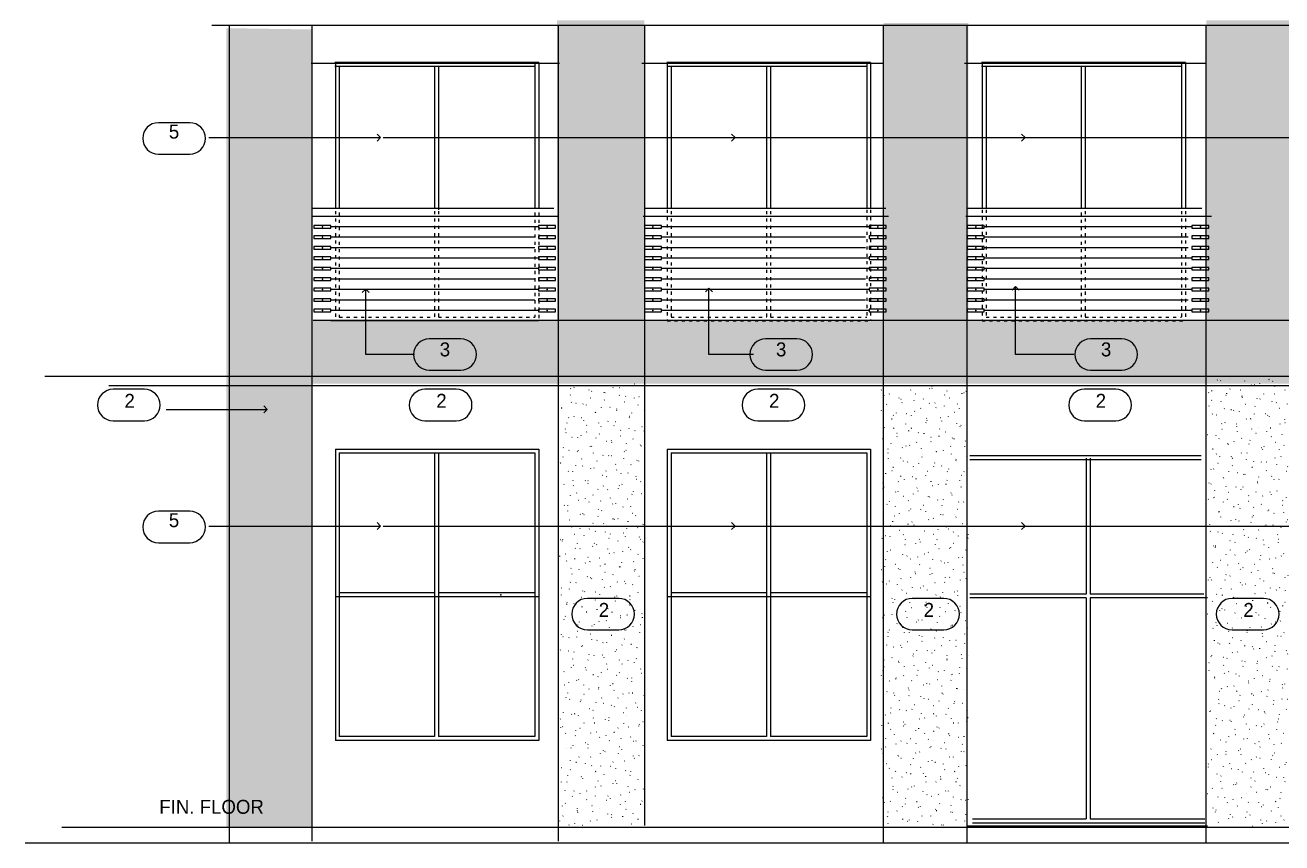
# Model space of a CAD drawing. Extents: x -92740 to -63661, y -15771 to -4391.
# Drawn here: x -84539 to -84027, y -13268 to -12935 of the extents above; entities that cross this region are included whole.
import ezdxf
from ezdxf.enums import TextEntityAlignment as Align

# ---------------------------------------------------------------- set-up
doc = ezdxf.new("R2010")
doc.units = 0
doc.header["$MEASUREMENT"] = 0
doc.linetypes.add('Dashed', pattern=[1, 0.3, -0.4, 0.3])
for name, color, linetype in [('B1NOTES', 2, 'Continuous'), ('ELEVATIONS', 7, 'Continuous'), ('STUCCO', 4, 'Continuous')]:
    doc.layers.add(name, color=color, linetype=linetype)
doc.styles.add('DCADTXTSTYLE1', font='AVG_TP')
pattern_1 = [(20, (0, 0), (-2.1376259, 5.8730789), [-6.09375015, 0.15625]), (55, (0, 0), (-5.11970028, 3.58485273), [-6.09375015, 0.15625]), (80, (0, 0), (-6.15504846, 1.0853011), [-6.09375015, 0.15625])]

msp = doc.modelspace()

# ---------------------------------------------------------------- hatches: boundary and pattern name
at = {"layer": 'STUCCO', "linetype": 'Continuous', "ltscale": 12.78}
h = msp.add_hatch(dxfattribs=at)
h.set_pattern_fill('cement', color=9, scale=1.5625, style=0, pattern_type=2)
h.set_pattern_definition(pattern_1)
h.paths.add_polyline_path([(-84456.9, -12936.3), (-84456.9, -13261.66), (-84421.75, -13261.66), (-84421.75, -13081.14), (-83898.84, -13081.14), (-83898.84, -13261.13), (-83867.95, -13261.13), (-83867.95, -12935.77), (-83898.84, -12935.77), (-83898.84, -13055.58), (-84023.44, -13055.58), (-84023.44, -12933.11), (-84057.52, -12933.11), (-84057.52, -13055.58), (-84154.44, -13055.58), (-84154.44, -12934.17), (-84189.05, -12934.17), (-84189.05, -13055.58), (-84286.5, -13055.58), (-84286.5, -12933.11), (-84322.18, -12933.11), (-84322.18, -13055.05), (-84421.75, -13055.05), (-84421.75, -12936.83)], flags=0)
h = msp.add_hatch(dxfattribs=at)
h.set_pattern_fill('cement', color=9, scale=1.5625, style=0, pattern_type=2)
h.set_pattern_definition(pattern_1)
h.paths.add_polyline_path([(-84056.99, -13079.01), (-84056.99, -13261.66), (-84023.98, -13261.66), (-84023.98, -13079.01)], flags=0)
h = msp.add_hatch(dxfattribs=at)
h.set_pattern_fill('cement', color=9, scale=1.5625, style=0, pattern_type=2)
h.set_pattern_definition(pattern_1)
h.paths.add_polyline_path([(-84321.11, -13081.67), (-84321.11, -13261.13), (-84286.5, -13261.13), (-84286.5, -13081.14)], flags=0)
h = msp.add_hatch(dxfattribs=at)
h.set_pattern_fill('cement', color=9, scale=1.5625, style=0, pattern_type=2)
h.set_pattern_definition(pattern_1)
h.paths.add_polyline_path([(-84190.12, -13081.67), (-84190.12, -13261.13), (-84154.44, -13261.13), (-84154.44, -13081.67)], flags=0)

# ---------------------------------------------------------------- linework, layer by layer
at = {"layer": 'B1NOTES', "color": 1, "linetype": 'Continuous', "ltscale": 12.78}
for p, q in [((-84471.81, -12974.82), (-84484.59, -12974.82)), ((-84465.42, -12981.21), (-84465.42, -12981.21)), ((-84484.59, -12987.6), (-84471.81, -12987.6)), ((-84361.4, -13062.86), (-84374.18, -13062.86)), ((-84224.37, -13062.86), (-84237.15, -13062.86)), ((-84091.96, -13062.86), (-84104.74, -13062.86)), ((-84355.01, -13069.25), (-84355.01, -13069.25)), ((-84217.98, -13069.25), (-84217.98, -13069.25)), ((-84085.57, -13069.25), (-84085.57, -13069.25)), ((-84374.18, -13075.64), (-84361.4, -13075.64)), ((-84237.15, -13075.64), (-84224.37, -13075.64)), ((-84104.74, -13075.64), (-84091.96, -13075.64)), ((-84490.27, -13083.45), (-84503.05, -13083.45)), ((-84363.18, -13083.45), (-84375.96, -13083.45)), ((-84227.57, -13083.45), (-84240.35, -13083.45)), ((-84094.44, -13083.45), (-84107.22, -13083.45)), ((-84483.88, -13089.84), (-84483.88, -13089.84)), ((-84356.79, -13089.84), (-84356.79, -13089.84)), ((-84221.18, -13089.84), (-84221.18, -13089.84)), ((-84088.05, -13089.84), (-84088.05, -13089.84)), ((-84503.05, -13096.23), (-84490.27, -13096.23)), ((-84375.96, -13096.23), (-84363.18, -13096.23)), ((-84240.35, -13096.23), (-84227.57, -13096.23)), ((-84107.22, -13096.23), (-84094.44, -13096.23)), ((-84471.81, -13133.15), (-84484.59, -13133.15)), ((-84465.42, -13139.54), (-84465.42, -13139.54)), ((-84484.59, -13145.93), (-84471.81, -13145.93)), ((-84296.97, -13168.65), (-84309.75, -13168.65)), ((-84164.56, -13168.65), (-84177.34, -13168.65)), ((-84034.27, -13168.65), (-84047.05, -13168.65)), ((-84290.58, -13175.04), (-84290.58, -13175.04)), ((-84158.17, -13175.04), (-84158.17, -13175.04)), ((-84027.88, -13175.04), (-84027.88, -13175.04)), ((-84309.75, -13181.43), (-84296.97, -13181.43)), ((-84177.34, -13181.43), (-84164.56, -13181.43)), ((-84047.05, -13181.43), (-84034.27, -13181.43))]:
    msp.add_line(p, q, dxfattribs=at)
for centre, start, end in [((-84484.59, -12981.21), 90, 180), ((-84471.81, -12981.21), 0, 90), ((-84484.59, -12981.21), 180, 270), ((-84471.81, -12981.21), 270, 360), ((-84374.18, -13069.25), 90, 180), ((-84361.4, -13069.25), 0, 90), ((-84237.15, -13069.25), 90, 180), ((-84224.37, -13069.25), 0, 90), ((-84104.74, -13069.25), 90, 180), ((-84091.96, -13069.25), 0, 90), ((-84374.18, -13069.25), 180, 270), ((-84361.4, -13069.25), 270, 360), ((-84237.15, -13069.25), 180, 270), ((-84224.37, -13069.25), 270, 360), ((-84104.74, -13069.25), 180, 270), ((-84091.96, -13069.25), 270, 360), ((-84503.05, -13089.84), 90, 180), ((-84490.27, -13089.84), 0, 90), ((-84375.96, -13089.84), 90, 180), ((-84363.18, -13089.84), 0, 90), ((-84240.35, -13089.84), 90, 180), ((-84227.57, -13089.84), 0, 90), ((-84107.22, -13089.84), 90, 180), ((-84094.44, -13089.84), 0, 90), ((-84503.05, -13089.84), 180, 270), ((-84490.27, -13089.84), 270, 360), ((-84375.96, -13089.84), 180, 270), ((-84363.18, -13089.84), 270, 360), ((-84240.35, -13089.84), 180, 270), ((-84227.57, -13089.84), 270, 360), ((-84107.22, -13089.84), 180, 270), ((-84094.44, -13089.84), 270, 360), ((-84484.59, -13139.54), 90, 180), ((-84471.81, -13139.54), 0, 90), ((-84484.59, -13139.54), 180, 270), ((-84471.81, -13139.54), 270, 360), ((-84309.75, -13175.04), 90, 180), ((-84296.97, -13175.04), 0, 90), ((-84177.34, -13175.04), 90, 180), ((-84164.56, -13175.04), 0, 90), ((-84047.05, -13175.04), 90, 180), ((-84034.27, -13175.04), 0, 90), ((-84309.75, -13175.04), 180, 270), ((-84296.97, -13175.04), 270, 360), ((-84177.34, -13175.04), 180, 270), ((-84164.56, -13175.04), 270, 360), ((-84047.05, -13175.04), 180, 270), ((-84034.27, -13175.04), 270, 360)]:
    msp.add_arc(centre, 6.39, start, end, dxfattribs=at)
at = {"layer": 'ELEVATIONS', "color": 1, "linetype": 'Continuous', "ltscale": 12.78}
for p, q in [((-83683.58, -12935.15), (-84462.82, -12935.15)), ((-84455.79, -12935.15), (-84455.79, -13268.05)), ((-84422.1, -12935.37), (-84422.1, -13267.52)), ((-84321.71, -12935.37), (-84321.71, -13267.52)), ((-84286.53, -12935.24), (-84286.53, -13261.13)), ((-84189.05, -13268.25), (-84189.05, -12935.24)), ((-84154.97, -13268.25), (-84154.97, -12935.24)), ((-84057.52, -13268.25), (-84057.52, -12935.24)), ((-84321.11, -12950.68), (-84422.29, -12950.68)), ((-84189.05, -12950.68), (-84287.56, -12950.68)), ((-84057.52, -12950.68), (-84156.04, -12950.68)), ((-84321.71, -13012.98), (-84421.75, -13012.98)), ((-84323.44, -13009.79), (-84421.73, -13009.79)), ((-84186.98, -13012.98), (-84287.03, -13012.98)), ((-84188.18, -13009.79), (-84286.53, -13009.79)), ((-84055.46, -13012.98), (-84155.5, -13012.98)), ((-84059.32, -13009.79), (-84154.97, -13009.79)), ((-84421.45, -13055.25), (-84321.71, -13055.25)), ((-84286.53, -13055.25), (-84259.87, -13055.25)), ((-84211.64, -13055.25), (-84189.05, -13055.25)), ((-84154.97, -13055.25), (-84057.52, -13055.25)), ((-84059.88, -13055.25), (-84057.52, -13055.25)), ((-84154.97, -13261.32), (-84056.98, -13261.32)), ((-84538.9, -13268.25), (-82927.56, -13268.25)), ((-84444.12, -13268.25), (-82832.77, -13268.25))]:
    msp.add_line(p, q, dxfattribs=at)
at = {"layer": 'ELEVATIONS', "color": 5, "linetype": 'Continuous', "ltscale": 12.78}
for p, q in [((-84329.59, -12950.3), (-84412.7, -12950.3)), ((-84331.19, -12951.89), (-84412.7, -12951.89)), ((-84412.48, -12950.3), (-84412.48, -13009.79)), ((-84410.89, -12951.89), (-84410.89, -13009.79)), ((-84372.05, -12951.89), (-84372.05, -13009.79)), ((-84370.46, -12951.89), (-84370.46, -13010.32)), ((-84331.19, -12950.3), (-84331.19, -13009.79)), ((-84329.59, -12950.3), (-84329.59, -13009.79)), ((-84194.34, -12950.3), (-84277.45, -12950.3)), ((-84195.94, -12951.89), (-84277.45, -12951.89)), ((-84277.23, -12950.3), (-84277.23, -13009.79)), ((-84275.63, -12951.89), (-84275.63, -13009.79)), ((-84236.8, -12951.89), (-84236.8, -13009.79)), ((-84235.2, -12951.89), (-84235.2, -13009.79)), ((-84195.94, -12950.3), (-84195.94, -13009.79)), ((-84194.34, -12950.3), (-84194.34, -13009.79)), ((-84066.01, -12950.3), (-84149.11, -12950.3)), ((-84067.6, -12951.89), (-84149.11, -12951.89)), ((-84148.9, -12950.3), (-84148.9, -13009.79)), ((-84147.3, -12951.89), (-84147.3, -13009.79)), ((-84108.47, -12951.89), (-84108.47, -13009.79)), ((-84106.87, -12951.89), (-84106.87, -13009.79)), ((-84067.6, -12950.3), (-84067.6, -13009.79)), ((-84066.01, -12950.3), (-84066.01, -13009.79)), ((-84412.48, -13107.77), (-84412.48, -13226.51)), ((-84412.48, -13107.77), (-84329.59, -13107.77)), ((-84410.89, -13109.36), (-84410.89, -13224.92)), ((-84410.89, -13109.36), (-84331.19, -13109.36)), ((-84372.05, -13109.36), (-84372.05, -13224.92)), ((-84370.46, -13109.36), (-84370.46, -13224.92)), ((-84331.19, -13109.36), (-84331.19, -13224.92)), ((-84329.59, -13107.77), (-84329.59, -13226.51)), ((-84277.23, -13107.77), (-84277.23, -13226.51)), ((-84277.23, -13107.77), (-84194.34, -13107.77)), ((-84275.63, -13109.36), (-84275.63, -13224.92)), ((-84275.63, -13109.36), (-84195.94, -13109.36)), ((-84236.8, -13109.36), (-84236.8, -13224.92)), ((-84235.2, -13109.36), (-84235.2, -13224.92)), ((-84195.94, -13109.36), (-84195.94, -13224.92)), ((-84194.34, -13107.77), (-84194.34, -13226.51)), ((-84153.91, -13110.43), (-84059.65, -13110.43)), ((-84106.51, -13111.49), (-84106.51, -13166.87)), ((-84104.92, -13111.49), (-84104.92, -13166.87)), ((-84153.91, -13112.03), (-84059.65, -13112.03)), ((-84329.59, -13167.94), (-84412.48, -13167.94)), ((-84372.05, -13166.34), (-84410.89, -13166.34)), ((-84331.19, -13166.34), (-84370.46, -13166.34)), ((-84194.34, -13167.94), (-84277.23, -13167.94)), ((-84236.8, -13166.34), (-84275.63, -13166.34)), ((-84195.94, -13166.34), (-84235.2, -13166.34)), ((-84106.51, -13166.87), (-84153.91, -13166.87)), ((-84058.59, -13166.87), (-84104.92, -13166.87)), ((-84106.51, -13168.47), (-84153.91, -13168.47)), ((-84106.51, -13168.47), (-84106.51, -13258.46)), ((-84104.92, -13168.47), (-84104.92, -13258.46)), ((-84056.99, -13168.47), (-84104.92, -13168.47)), ((-84329.59, -13226.51), (-84412.48, -13226.51)), ((-84372.05, -13224.92), (-84410.89, -13224.92)), ((-84331.19, -13224.92), (-84370.46, -13224.92)), ((-84194.34, -13226.51), (-84277.23, -13226.51)), ((-84236.8, -13224.92), (-84275.63, -13224.92)), ((-84195.94, -13224.92), (-84235.2, -13224.92)), ((-84152.84, -13258.46), (-84106.51, -13258.46)), ((-84152.84, -13260.06), (-84058.06, -13260.06)), ((-84104.92, -13258.46), (-84058.06, -13258.46))]:
    msp.add_line(p, q, dxfattribs=at)
at = {"layer": 'ELEVATIONS', "color": 2, "linetype": 'Continuous', "ltscale": 8.52}
for p, q in [((-84464, -12980.85), (-84394.06, -12980.85)), ((-84393, -12980.85), (-84249.58, -12980.85)), ((-84251.71, -12980.85), (-84131.36, -12980.85)), ((-84132.43, -12980.85), (-84006.76, -12980.85)), ((-84400.1, -13069.25), (-84400.1, -13042.62)), ((-84260.23, -13069.25), (-84260.23, -13042.27)), ((-84135.27, -13069.25), (-84135.27, -13041.56)), ((-84380.22, -13069.25), (-84400.1, -13069.25)), ((-84242.12, -13069.25), (-84260.23, -13069.25)), ((-84111.48, -13069.25), (-84135.27, -13069.25)), ((-84481.39, -13091.61), (-84440.21, -13091.61)), ((-84464, -13139.18), (-84394.06, -13139.18)), ((-84393, -13139.18), (-84249.58, -13139.18)), ((-84251.71, -13139.18), (-84131.36, -13139.18)), ((-84132.43, -13139.18), (-84006.76, -13139.18))]:
    msp.add_line(p, q, dxfattribs=at)
at = {"layer": 'ELEVATIONS', "color": 1, "linetype": 'Continuous', "ltscale": 8.52}
for p, q in [((-84394.06, -12980.85), (-84395.48, -12979.43)), ((-84394.06, -12980.85), (-84395.48, -12982.27)), ((-84249.58, -12980.85), (-84251, -12979.43)), ((-84249.58, -12980.85), (-84251, -12982.27)), ((-84131.36, -12980.85), (-84132.78, -12979.43)), ((-84131.36, -12980.85), (-84132.78, -12982.27)), ((-84400.1, -13042.62), (-84401.52, -13044.04)), ((-84400.1, -13042.62), (-84398.68, -13044.04)), ((-84260.23, -13042.27), (-84261.65, -13043.69)), ((-84260.23, -13042.27), (-84258.81, -13043.69)), ((-84135.27, -13041.56), (-84136.69, -13042.98)), ((-84135.27, -13041.56), (-84133.85, -13042.98)), ((-84440.21, -13091.61), (-84441.63, -13090.19)), ((-84440.21, -13091.61), (-84441.63, -13093.03)), ((-84394.06, -13139.18), (-84395.48, -13137.76)), ((-84394.06, -13139.18), (-84395.48, -13140.6)), ((-84249.58, -13139.18), (-84251, -13137.76)), ((-84249.58, -13139.18), (-84251, -13140.6)), ((-84131.36, -13139.18), (-84132.78, -13137.76)), ((-84131.36, -13139.18), (-84132.78, -13140.6))]:
    msp.add_line(p, q, dxfattribs=at)
at = {"layer": 'ELEVATIONS', "color": 9, "linetype": 'Dashed', "ltscale": 4.26}
for p, q in [((-84412.48, -13010.85), (-84412.48, -13055.58)), ((-84410.89, -13011.38), (-84410.89, -13053.98)), ((-84372.05, -13010.85), (-84372.05, -13053.98)), ((-84370.46, -13010.85), (-84370.46, -13053.98)), ((-84331.19, -13011.38), (-84331.19, -13053.98)), ((-84329.59, -13011.38), (-84329.59, -13055.58)), ((-84277.23, -13010.32), (-84277.23, -13055.58)), ((-84275.63, -13010.85), (-84275.63, -13053.98)), ((-84236.8, -13010.85), (-84236.8, -13053.98)), ((-84235.2, -13010.85), (-84235.2, -13053.98)), ((-84195.94, -13010.32), (-84195.94, -13053.98)), ((-84194.34, -13010.32), (-84194.34, -13055.58)), ((-84148.9, -13010.32), (-84148.9, -13055.58)), ((-84147.3, -13010.32), (-84147.3, -13053.98)), ((-84108.47, -13011.38), (-84108.47, -13053.98)), ((-84106.87, -13010.85), (-84106.87, -13053.98)), ((-84067.6, -13010.85), (-84067.6, -13053.98)), ((-84066.01, -13010.85), (-84066.01, -13055.58)), ((-84410.89, -13053.98), (-84372.05, -13053.98)), ((-84370.46, -13053.98), (-84331.19, -13053.98)), ((-84275.63, -13053.98), (-84236.8, -13053.98)), ((-84235.2, -13053.98), (-84195.94, -13053.98)), ((-84147.3, -13053.98), (-84108.47, -13053.98)), ((-84106.87, -13053.98), (-84067.6, -13053.98)), ((-84277.23, -13055.58), (-84194.34, -13055.58)), ((-84148.9, -13055.58), (-84066.01, -13055.58))]:
    msp.add_line(p, q, dxfattribs=at)
at = {"layer": 'ELEVATIONS', "color": 8, "linetype": 'Continuous', "ltscale": 12.78}
for p, q in [((-84414.3, -13016.71), (-84421.22, -13016.71)), ((-84421.22, -13016.71), (-84421.22, -13017.77)), ((-84421.22, -13017.77), (-84414.3, -13017.77)), ((-84414.3, -13017.77), (-84414.3, -13016.71)), ((-84329.63, -13017.24), (-84414.3, -13017.24)), ((-84322.71, -13016.71), (-84329.63, -13016.71)), ((-84329.63, -13016.71), (-84329.63, -13017.77)), ((-84329.63, -13017.77), (-84322.71, -13017.77)), ((-84322.71, -13017.77), (-84322.71, -13016.71)), ((-84279.58, -13016.71), (-84286.5, -13016.71)), ((-84286.5, -13016.71), (-84286.5, -13017.77)), ((-84286.5, -13017.77), (-84279.58, -13017.77)), ((-84279.58, -13017.77), (-84279.58, -13016.71)), ((-84194.91, -13017.24), (-84279.58, -13017.24)), ((-84187.99, -13016.71), (-84194.91, -13016.71)), ((-84194.91, -13016.71), (-84194.91, -13017.77)), ((-84194.91, -13017.77), (-84187.99, -13017.77)), ((-84187.99, -13017.77), (-84187.99, -13016.71)), ((-84148.05, -13016.71), (-84154.97, -13016.71)), ((-84154.97, -13016.71), (-84154.97, -13017.77)), ((-84154.97, -13017.77), (-84148.05, -13017.77)), ((-84148.05, -13017.77), (-84148.05, -13016.71)), ((-84063.38, -13017.24), (-84148.05, -13017.24)), ((-84056.46, -13016.71), (-84063.38, -13016.71)), ((-84063.38, -13016.71), (-84063.38, -13017.77)), ((-84063.38, -13017.77), (-84056.46, -13017.77)), ((-84056.46, -13017.77), (-84056.46, -13016.71)), ((-84414.3, -13020.97), (-84421.22, -13020.97)), ((-84421.22, -13020.97), (-84421.22, -13022.03)), ((-84421.22, -13022.03), (-84414.3, -13022.03)), ((-84414.3, -13022.03), (-84414.3, -13020.97)), ((-84331.19, -13021.5), (-84414.3, -13021.5)), ((-84322.71, -13020.97), (-84329.63, -13020.97)), ((-84329.63, -13020.97), (-84329.63, -13022.03)), ((-84329.63, -13022.03), (-84322.71, -13022.03)), ((-84322.71, -13022.03), (-84322.71, -13020.97)), ((-84279.58, -13020.97), (-84286.5, -13020.97)), ((-84286.5, -13020.97), (-84286.5, -13022.03)), ((-84286.5, -13022.03), (-84279.58, -13022.03)), ((-84279.58, -13022.03), (-84279.58, -13020.97)), ((-84196.47, -13021.5), (-84279.58, -13021.5)), ((-84187.99, -13020.97), (-84194.91, -13020.97)), ((-84194.91, -13020.97), (-84194.91, -13022.03)), ((-84194.91, -13022.03), (-84187.99, -13022.03)), ((-84187.99, -13022.03), (-84187.99, -13020.97)), ((-84148.05, -13020.97), (-84154.97, -13020.97)), ((-84154.97, -13020.97), (-84154.97, -13022.03)), ((-84154.97, -13022.03), (-84148.05, -13022.03)), ((-84148.05, -13022.03), (-84148.05, -13020.97)), ((-84064.94, -13021.5), (-84148.05, -13021.5)), ((-84056.46, -13020.97), (-84063.38, -13020.97)), ((-84063.38, -13020.97), (-84063.38, -13022.03)), ((-84063.38, -13022.03), (-84056.46, -13022.03)), ((-84056.46, -13022.03), (-84056.46, -13020.97)), ((-84414.3, -13025.23), (-84421.22, -13025.23)), ((-84421.22, -13025.23), (-84421.22, -13026.29)), ((-84421.22, -13026.29), (-84414.3, -13026.29)), ((-84414.3, -13029.49), (-84421.22, -13029.49)), ((-84421.22, -13029.49), (-84421.22, -13030.55)), ((-84414.3, -13026.29), (-84414.3, -13025.23)), ((-84331.19, -13025.76), (-84414.3, -13025.76)), ((-84414.3, -13030.55), (-84414.3, -13029.49)), ((-84322.71, -13025.23), (-84329.63, -13025.23)), ((-84329.63, -13025.23), (-84329.63, -13026.29)), ((-84329.63, -13026.29), (-84322.71, -13026.29)), ((-84322.71, -13029.49), (-84329.63, -13029.49)), ((-84329.63, -13029.49), (-84329.63, -13030.55)), ((-84322.71, -13026.29), (-84322.71, -13025.23)), ((-84322.71, -13030.55), (-84322.71, -13029.49)), ((-84279.58, -13025.23), (-84286.5, -13025.23)), ((-84286.5, -13025.23), (-84286.5, -13026.29)), ((-84286.5, -13026.29), (-84279.58, -13026.29)), ((-84279.58, -13029.49), (-84286.5, -13029.49)), ((-84286.5, -13029.49), (-84286.5, -13030.55)), ((-84279.58, -13026.29), (-84279.58, -13025.23)), ((-84196.47, -13025.76), (-84279.58, -13025.76)), ((-84279.58, -13030.55), (-84279.58, -13029.49)), ((-84187.99, -13025.23), (-84194.91, -13025.23)), ((-84194.91, -13025.23), (-84194.91, -13026.29)), ((-84194.91, -13026.29), (-84187.99, -13026.29)), ((-84187.99, -13029.49), (-84194.91, -13029.49)), ((-84194.91, -13029.49), (-84194.91, -13030.55)), ((-84187.99, -13026.29), (-84187.99, -13025.23)), ((-84187.99, -13030.55), (-84187.99, -13029.49)), ((-84148.05, -13025.23), (-84154.97, -13025.23)), ((-84154.97, -13025.23), (-84154.97, -13026.29)), ((-84154.97, -13026.29), (-84148.05, -13026.29)), ((-84148.05, -13029.49), (-84154.97, -13029.49)), ((-84154.97, -13029.49), (-84154.97, -13030.55)), ((-84148.05, -13026.29), (-84148.05, -13025.23)), ((-84064.94, -13025.76), (-84148.05, -13025.76)), ((-84148.05, -13030.55), (-84148.05, -13029.49)), ((-84056.46, -13025.23), (-84063.38, -13025.23)), ((-84063.38, -13025.23), (-84063.38, -13026.29)), ((-84063.38, -13026.29), (-84056.46, -13026.29)), ((-84056.46, -13029.49), (-84063.38, -13029.49)), ((-84063.38, -13029.49), (-84063.38, -13030.55)), ((-84056.46, -13026.29), (-84056.46, -13025.23)), ((-84056.46, -13030.55), (-84056.46, -13029.49)), ((-84421.22, -13030.55), (-84414.3, -13030.55)), ((-84414.3, -13033.75), (-84421.22, -13033.75)), ((-84421.22, -13033.75), (-84421.22, -13034.81)), ((-84421.22, -13034.81), (-84414.3, -13034.81)), ((-84329.63, -13030.02), (-84414.3, -13030.02)), ((-84414.3, -13034.81), (-84414.3, -13033.75)), ((-84329.63, -13034.28), (-84414.3, -13034.28)), ((-84329.63, -13030.55), (-84322.71, -13030.55)), ((-84322.71, -13033.75), (-84329.63, -13033.75)), ((-84329.63, -13033.75), (-84329.63, -13034.81)), ((-84329.63, -13034.81), (-84322.71, -13034.81)), ((-84322.71, -13034.81), (-84322.71, -13033.75)), ((-84286.5, -13030.55), (-84279.58, -13030.55)), ((-84279.58, -13033.75), (-84286.5, -13033.75)), ((-84286.5, -13033.75), (-84286.5, -13034.81)), ((-84286.5, -13034.81), (-84279.58, -13034.81)), ((-84194.91, -13030.02), (-84279.58, -13030.02)), ((-84279.58, -13034.81), (-84279.58, -13033.75)), ((-84194.91, -13034.28), (-84279.58, -13034.28)), ((-84194.91, -13030.55), (-84187.99, -13030.55)), ((-84187.99, -13033.75), (-84194.91, -13033.75)), ((-84194.91, -13033.75), (-84194.91, -13034.81)), ((-84194.91, -13034.81), (-84187.99, -13034.81)), ((-84187.99, -13034.81), (-84187.99, -13033.75)), ((-84154.97, -13030.55), (-84148.05, -13030.55)), ((-84148.05, -13033.75), (-84154.97, -13033.75)), ((-84154.97, -13033.75), (-84154.97, -13034.81)), ((-84154.97, -13034.81), (-84148.05, -13034.81)), ((-84063.38, -13030.02), (-84148.05, -13030.02)), ((-84148.05, -13034.81), (-84148.05, -13033.75)), ((-84063.38, -13034.28), (-84148.05, -13034.28)), ((-84063.38, -13030.55), (-84056.46, -13030.55)), ((-84056.46, -13033.75), (-84063.38, -13033.75)), ((-84063.38, -13033.75), (-84063.38, -13034.81)), ((-84063.38, -13034.81), (-84056.46, -13034.81)), ((-84056.46, -13034.81), (-84056.46, -13033.75)), ((-84414.3, -13038.01), (-84421.22, -13038.01)), ((-84421.22, -13038.01), (-84421.22, -13039.07)), ((-84421.22, -13039.07), (-84414.3, -13039.07)), ((-84414.3, -13039.07), (-84414.3, -13038.01)), ((-84331.19, -13038.54), (-84414.3, -13038.54)), ((-84322.71, -13038.01), (-84329.63, -13038.01)), ((-84329.63, -13038.01), (-84329.63, -13039.07)), ((-84329.63, -13039.07), (-84322.71, -13039.07)), ((-84322.71, -13039.07), (-84322.71, -13038.01)), ((-84279.58, -13038.01), (-84286.5, -13038.01)), ((-84286.5, -13038.01), (-84286.5, -13039.07)), ((-84286.5, -13039.07), (-84279.58, -13039.07)), ((-84279.58, -13039.07), (-84279.58, -13038.01)), ((-84196.47, -13038.54), (-84279.58, -13038.54)), ((-84187.99, -13038.01), (-84194.91, -13038.01)), ((-84194.91, -13038.01), (-84194.91, -13039.07)), ((-84194.91, -13039.07), (-84187.99, -13039.07)), ((-84187.99, -13039.07), (-84187.99, -13038.01)), ((-84148.05, -13038.01), (-84154.97, -13038.01)), ((-84154.97, -13038.01), (-84154.97, -13039.07)), ((-84154.97, -13039.07), (-84148.05, -13039.07)), ((-84148.05, -13039.07), (-84148.05, -13038.01)), ((-84064.94, -13038.54), (-84148.05, -13038.54)), ((-84056.46, -13038.01), (-84063.38, -13038.01)), ((-84063.38, -13038.01), (-84063.38, -13039.07)), ((-84063.38, -13039.07), (-84056.46, -13039.07)), ((-84056.46, -13039.07), (-84056.46, -13038.01)), ((-84414.3, -13042.27), (-84421.22, -13042.27)), ((-84421.22, -13042.27), (-84421.22, -13043.33)), ((-84421.22, -13043.33), (-84414.3, -13043.33)), ((-84414.3, -13043.33), (-84414.3, -13042.27)), ((-84329.63, -13042.8), (-84414.3, -13042.8)), ((-84322.71, -13042.27), (-84329.63, -13042.27)), ((-84329.63, -13042.27), (-84329.63, -13043.33)), ((-84329.63, -13043.33), (-84322.71, -13043.33)), ((-84322.71, -13043.33), (-84322.71, -13042.27)), ((-84279.58, -13042.27), (-84286.5, -13042.27)), ((-84286.5, -13042.27), (-84286.5, -13043.33)), ((-84286.5, -13043.33), (-84279.58, -13043.33)), ((-84279.58, -13043.33), (-84279.58, -13042.27)), ((-84194.91, -13042.8), (-84279.58, -13042.8)), ((-84187.99, -13042.27), (-84194.91, -13042.27)), ((-84194.91, -13042.27), (-84194.91, -13043.33)), ((-84194.91, -13043.33), (-84187.99, -13043.33)), ((-84187.99, -13043.33), (-84187.99, -13042.27)), ((-84148.05, -13042.27), (-84154.97, -13042.27)), ((-84154.97, -13042.27), (-84154.97, -13043.33)), ((-84154.97, -13043.33), (-84148.05, -13043.33)), ((-84148.05, -13043.33), (-84148.05, -13042.27)), ((-84063.38, -13042.8), (-84148.05, -13042.8)), ((-84056.46, -13042.27), (-84063.38, -13042.27)), ((-84063.38, -13042.27), (-84063.38, -13043.33)), ((-84063.38, -13043.33), (-84056.46, -13043.33)), ((-84056.46, -13043.33), (-84056.46, -13042.27)), ((-84414.3, -13046.53), (-84421.22, -13046.53)), ((-84421.22, -13046.53), (-84421.22, -13047.59)), ((-84421.22, -13047.59), (-84414.3, -13047.59)), ((-84414.3, -13047.59), (-84414.3, -13046.53)), ((-84331.19, -13047.06), (-84414.3, -13047.06)), ((-84322.71, -13046.53), (-84329.63, -13046.53)), ((-84329.63, -13046.53), (-84329.63, -13047.59)), ((-84329.63, -13047.59), (-84322.71, -13047.59)), ((-84322.71, -13047.59), (-84322.71, -13046.53)), ((-84279.58, -13046.53), (-84286.5, -13046.53)), ((-84286.5, -13046.53), (-84286.5, -13047.59)), ((-84286.5, -13047.59), (-84279.58, -13047.59)), ((-84279.58, -13047.59), (-84279.58, -13046.53)), ((-84196.47, -13047.06), (-84279.58, -13047.06)), ((-84187.99, -13046.53), (-84194.91, -13046.53)), ((-84194.91, -13046.53), (-84194.91, -13047.59)), ((-84194.91, -13047.59), (-84187.99, -13047.59)), ((-84187.99, -13047.59), (-84187.99, -13046.53)), ((-84148.05, -13046.53), (-84154.97, -13046.53)), ((-84154.97, -13046.53), (-84154.97, -13047.59)), ((-84154.97, -13047.59), (-84148.05, -13047.59)), ((-84148.05, -13047.59), (-84148.05, -13046.53)), ((-84064.94, -13047.06), (-84148.05, -13047.06)), ((-84056.46, -13046.53), (-84063.38, -13046.53)), ((-84063.38, -13046.53), (-84063.38, -13047.59)), ((-84063.38, -13047.59), (-84056.46, -13047.59)), ((-84056.46, -13047.59), (-84056.46, -13046.53)), ((-84414.3, -13050.79), (-84421.22, -13050.79)), ((-84421.22, -13050.79), (-84421.22, -13051.85)), ((-84421.22, -13051.85), (-84414.3, -13051.85)), ((-84414.3, -13051.85), (-84414.3, -13050.79)), ((-84329.63, -13051.32), (-84414.3, -13051.32)), ((-84322.71, -13050.79), (-84329.63, -13050.79)), ((-84329.63, -13050.79), (-84329.63, -13051.85)), ((-84329.63, -13051.85), (-84322.71, -13051.85)), ((-84322.71, -13051.85), (-84322.71, -13050.79)), ((-84279.58, -13050.79), (-84286.5, -13050.79)), ((-84286.5, -13050.79), (-84286.5, -13051.85)), ((-84286.5, -13051.85), (-84279.58, -13051.85)), ((-84279.58, -13051.85), (-84279.58, -13050.79)), ((-84194.91, -13051.32), (-84279.58, -13051.32)), ((-84187.99, -13050.79), (-84194.91, -13050.79)), ((-84194.91, -13050.79), (-84194.91, -13051.85)), ((-84194.91, -13051.85), (-84187.99, -13051.85)), ((-84187.99, -13051.85), (-84187.99, -13050.79)), ((-84148.05, -13050.79), (-84154.97, -13050.79)), ((-84154.97, -13050.79), (-84154.97, -13051.85)), ((-84154.97, -13051.85), (-84148.05, -13051.85)), ((-84148.05, -13051.85), (-84148.05, -13050.79)), ((-84063.38, -13051.32), (-84148.05, -13051.32)), ((-84056.46, -13050.79), (-84063.38, -13050.79)), ((-84063.38, -13050.79), (-84063.38, -13051.85)), ((-84063.38, -13051.85), (-84056.46, -13051.85)), ((-84056.46, -13051.85), (-84056.46, -13050.79)), ((-84329.63, -13055.58), (-84414.3, -13055.58))]:
    msp.add_line(p, q, dxfattribs=at)
at = {"layer": 'ELEVATIONS', "color": 2, "linetype": 'Continuous', "ltscale": 12.78}
for p, q in [((-84353.59, -13055.25), (-82827.95, -13055.25)), ((-84530.92, -13078.14), (-82827.95, -13078.14)), ((-84503.23, -13078.14), (-82900.4, -13078.14)), ((-84504.82, -13081.87), (-82902, -13081.87)), ((-84523.99, -13261.86), (-82918.51, -13261.86)), ((-84435.07, -13261.86), (-82829.58, -13261.86))]:
    msp.add_line(p, q, dxfattribs=at)
at = {"layer": 'ELEVATIONS', "color": 8, "linetype": 'Continuous', "ltscale": 12.78}
for p in [(-84417.76, -13017.24), (-84326.17, -13017.24), (-84283.04, -13017.24), (-84191.45, -13017.24), (-84151.51, -13017.24), (-84059.92, -13017.24), (-84417.76, -13021.5), (-84326.17, -13021.5), (-84283.04, -13021.5), (-84191.45, -13021.5), (-84151.51, -13021.5), (-84059.92, -13021.5), (-84417.76, -13025.76), (-84326.17, -13025.76), (-84283.04, -13025.76), (-84191.45, -13025.76), (-84151.51, -13025.76), (-84059.92, -13025.76), (-84417.76, -13030.02), (-84417.76, -13034.28), (-84326.17, -13030.02), (-84326.17, -13034.28), (-84283.04, -13030.02), (-84283.04, -13034.28), (-84191.45, -13030.02), (-84191.45, -13034.28), (-84151.51, -13030.02), (-84151.51, -13034.28), (-84059.92, -13030.02), (-84059.92, -13034.28), (-84417.76, -13038.54), (-84326.17, -13038.54), (-84283.04, -13038.54), (-84191.45, -13038.54), (-84151.51, -13038.54), (-84059.92, -13038.54), (-84417.76, -13042.8), (-84326.17, -13042.8), (-84283.04, -13042.8), (-84191.45, -13042.8), (-84151.51, -13042.8), (-84059.92, -13042.8), (-84417.76, -13047.06), (-84326.17, -13047.06), (-84283.04, -13047.06), (-84191.45, -13047.06), (-84151.51, -13047.06), (-84059.92, -13047.06), (-84417.76, -13051.32), (-84326.17, -13051.32), (-84283.04, -13051.32), (-84191.45, -13051.32), (-84151.51, -13051.32), (-84059.92, -13051.32), (-84345.07, -13167.14)]:
    msp.add_point(p, dxfattribs=at)

# ---------------------------------------------------------------- texts
at = {"layer": 'B1NOTES', "color": 3, "linetype": 'Continuous', "ltscale": 8.52, "style": 'DCADTXTSTYLE1'}
for s, p in [('5', (-84480.33, -12982.98)), ('3', (-84369.92, -13071.73)), ('3', (-84232.89, -13071.73)), ('3', (-84100.48, -13071.73)), ('2', (-84498.43, -13092.68)), ('2', (-84371.34, -13092.68)), ('2', (-84235.73, -13092.68)), ('2', (-84102.61, -13092.68)), ('5', (-84480.33, -13141.31)), ('2', (-84305.14, -13177.88)), ('2', (-84172.72, -13177.88)), ('2', (-84042.44, -13177.88))]:
    msp.add_text(s, height=5.68, dxfattribs=at).set_placement(p, align=Align.BOTTOM_LEFT)
at = {"layer": 'ELEVATIONS', "color": 3, "linetype": 'Continuous', "ltscale": 8.52, "style": 'DCADTXTSTYLE1'}
msp.add_text('FIN. FLOOR', height=5.68, dxfattribs=at).set_placement((-84484.23, -13258.11), align=Align.BOTTOM_LEFT)

doc.saveas('drawing.dxf')
